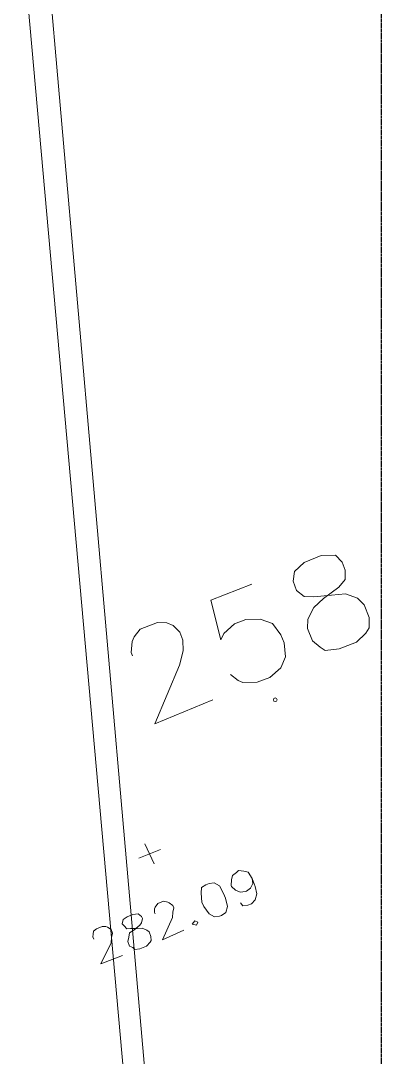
# Model space of a CAD drawing. Header units: centimetres. Extents: x 14435 to 32127, y -4289 to 2500.
# Drawn here: x 28397 to 28708, y -985 to -94 of the extents above; entities that cross this region are included whole.
import ezdxf

# ---------------------------------------------------------------- set-up
doc = ezdxf.new("R2010")
doc.units = ezdxf.units.CM
doc.linetypes.add('Dash', pattern=[0.635, 0.3175, -0.3175])
for name, color, linetype, lineweight, true_color in [('PDF_0-Buildline', 4, 'Continuous', 5, 0x00ffff), ('PDF_C1603_0', 3, 'Continuous', 5, 0x00ff00), ('PDF_M1502', 251, 'Continuous', 5, 0x656565), ('מפת מדידה_dwg', 8, 'Continuous', 5, 0x767676)]:
    doc.layers.add(name, color=color, linetype=linetype, lineweight=lineweight, true_color=true_color)

# ---------------------------------------------------------------- blocks, each defined once
blk = doc.blocks.new('מפת מדידה_dwg-896485-קרקע פיתוח')
at = {"layer": 'PDF_0-Buildline', "color": 131, "lineweight": 13, "true_color": 0xaaffff, "flags": 128}
for points in [[(33773.03, 24401.98), (33473.94, 24490.56), (33031.63, 22968.93), (33157.55, 22932.95)], [(33162.84, 22951.99), (33053.85, 22983.74), (33487.7, 24465.16), (33765.78, 24383.44)]]:
    blk.add_lwpolyline(points, dxfattribs=at)
at = {"layer": 'PDF_C1603_0', "color": 81, "lineweight": 13, "true_color": 0xaaffaa, "flags": 128}
for points in [[(33334.26, 23868.36), (33334.26, 23871.54), (33338.5, 23880), (33341.67, 23883.18), (33349.08, 23887.41), (33364.95, 23887.41), (33372.36, 23884.23), (33376.59, 23880), (33379.77, 23872.59), (33379.77, 23865.19), (33376.59, 23856.72), (33369.18, 23846.14), (33331.09, 23806.99), (33385.06, 23808.05)], [(33452.78, 23888.47), (33414.69, 23888.47), (33410.45, 23853.55), (33414.69, 23857.78), (33426.32, 23862.01), (33436.91, 23862.01), (33448.55, 23857.78), (33457.01, 23850.37), (33460.19, 23838.73), (33460.19, 23831.33), (33457.01, 23819.69), (33449.6, 23812.28), (33437.96, 23808.05), (33426.32, 23808.05), (33414.69, 23812.28), (33411.51, 23815.45), (33407.28, 23822.86)]]:
    blk.add_lwpolyline(points, dxfattribs=at)
blk.add_lwpolyline([(33501.45, 23889.52), (33490.87, 23885.29), (33486.64, 23877.88), (33486.64, 23869.42), (33490.87, 23862.01), (33498.28, 23858.84), (33513.09, 23854.61), (33524.73, 23851.43), (33533.2, 23844.02), (33536.37, 23836.62), (33536.37, 23824.98), (33533.2, 23816.51), (33528.97, 23813.34), (33518.38, 23809.1), (33502.51, 23809.1), (33490.87, 23812.28), (33487.7, 23816.51), (33483.47, 23823.92), (33483.47, 23835.56), (33486.64, 23842.97), (33495.11, 23850.37), (33505.69, 23854.61), (33521.56, 23858.84), (33528.97, 23863.07), (33532.14, 23870.48), (33532.14, 23877.88), (33528.97, 23885.29), (33517.33, 23889.52)], close=True, dxfattribs=at)
at = {"layer": 'PDF_C1603_0', "color": 253, "lineweight": 13, "true_color": 0xaaaaaa}
blk.add_circle((33435.32, 23788.47), 1.59, dxfattribs=at)
at = {"layer": 'PDF_M1502', "color": 9, "lineweight": 13, "true_color": 0xcbcbcb}
for p, q in [((33285.59, 23713.87), (33286.65, 23694.82)), ((33276.07, 23704.35), (33296.17, 23704.35))]:
    blk.add_line(p, q, dxfattribs=at)
at = {"layer": 'PDF_M1502', "color": 9, "lineweight": 13, "true_color": 0xcbcbcb, "flags": 128}
for points in [[(33214.69, 23653.55), (33214.69, 23655.67), (33215.75, 23657.79), (33216.81, 23659.9), (33219.98, 23660.96), (33225.27, 23660.96), (33228.45, 23659.9), (33229.51, 23658.85), (33231.62, 23655.67), (33231.62, 23652.5), (33229.51, 23649.32), (33227.39, 23645.09), (33212.58, 23631.33), (33232.68, 23631.33)], [(33271.83, 23654.61), (33271.83, 23655.67), (33272.89, 23658.85), (33273.95, 23659.9), (33277.12, 23662.02), (33282.42, 23662.02), (33285.59, 23659.9), (33286.65, 23658.85), (33288.76, 23655.67), (33288.76, 23653.55), (33286.65, 23650.38), (33284.53, 23646.15), (33269.72, 23631.33), (33289.82, 23632.39)], [(33360.72, 23652.5), (33359.66, 23648.26), (33356.49, 23645.09), (33352.25, 23644.03), (33351.2, 23644.03), (33346.96, 23645.09), (33343.79, 23648.26), (33341.67, 23652.5), (33341.67, 23653.55), (33343.79, 23657.79), (33345.9, 23660.96), (33350.14, 23662.02), (33352.25, 23663.08), (33356.49, 23660.96), (33359.66, 23658.85), (33360.72, 23652.5), (33360.72, 23645.09), (33359.66, 23638.74), (33356.49, 23634.51), (33352.25, 23632.39), (33349.08, 23632.39), (33344.85, 23633.45), (33343.79, 23636.62)]]:
    blk.add_lwpolyline(points, dxfattribs=at)
for points in [[(33248.55, 23660.96), (33244.32, 23659.9), (33242.2, 23656.73), (33243.26, 23654.61), (33244.32, 23651.44), (33247.5, 23650.38), (33252.79, 23648.26), (33257.02, 23647.21), (33260.19, 23644.03), (33261.25, 23641.92), (33261.25, 23637.68), (33260.19, 23634.51), (33259.14, 23633.45), (33254.9, 23631.33), (33248.55, 23631.33), (33244.32, 23632.39), (33243.26, 23634.51), (33241.15, 23636.62), (33241.15, 23640.86), (33243.26, 23644.03), (33245.38, 23647.21), (33249.61, 23648.26), (33255.96, 23650.38), (33258.08, 23651.44), (33260.19, 23654.61), (33260.19, 23656.73), (33258.08, 23659.9), (33253.84, 23660.96)], [(33321.57, 23662.02), (33317.33, 23660.96), (33315.22, 23656.73), (33313.1, 23649.32), (33313.1, 23645.09), (33315.22, 23637.68), (33318.39, 23633.45), (33322.63, 23632.39), (33324.74, 23632.39), (33328.97, 23633.45), (33332.15, 23637.68), (33333.21, 23645.09), (33333.21, 23649.32), (33332.15, 23656.73), (33328.97, 23660.96), (33324.74, 23662.02)], [(33298.29, 23634.51), (33301.46, 23636.62), (33303.58, 23634.51), (33301.46, 23632.39)]]:
    blk.add_lwpolyline(points, close=True, dxfattribs=at)
blk = doc.blocks.new('pituah')
at = {"linetype": 'Dash'}
blk.add_line((61430, -9727), (61430, -13314.69), dxfattribs=at)
at = {"layer": 'מפת מדידה_dwg', "color": 31, "true_color": 0xffbfaa, "rotation": 21.33280097992486}
blk.add_blockref('מפת מדידה_dwg-896485-קרקע פיתוח', (38848.27, -46084.56), dxfattribs=at)

msp = doc.modelspace()

# ---------------------------------------------------------------- block references
msp.add_blockref('pituah', (-32722.21, 11084.93))

doc.saveas('drawing.dxf')
